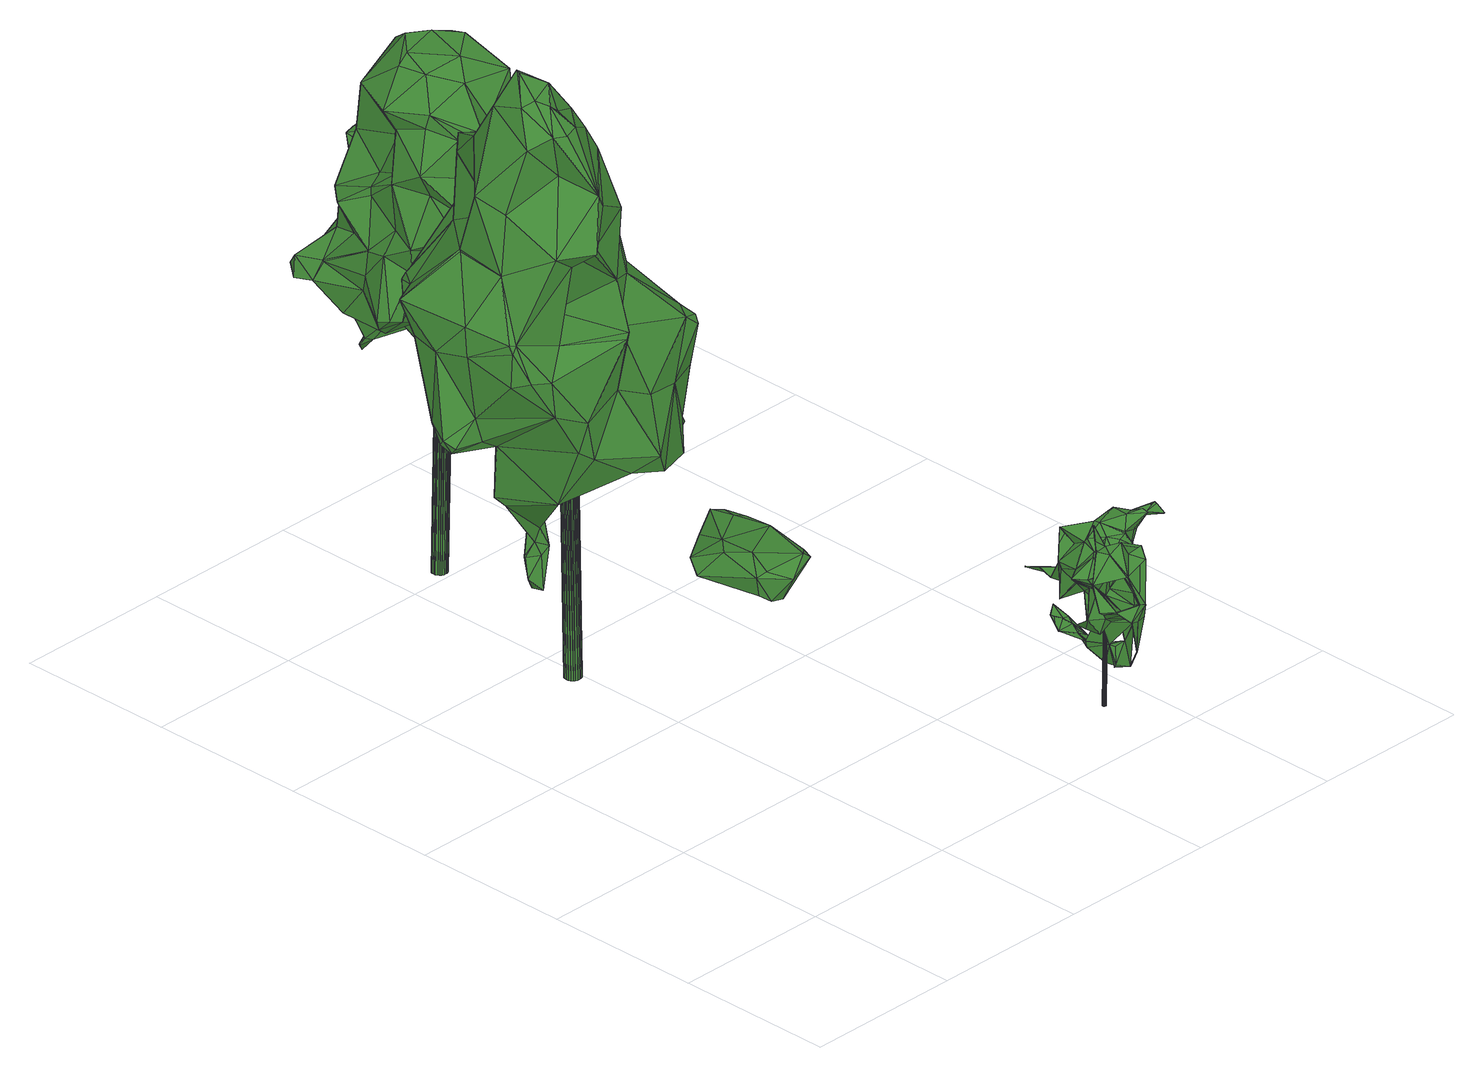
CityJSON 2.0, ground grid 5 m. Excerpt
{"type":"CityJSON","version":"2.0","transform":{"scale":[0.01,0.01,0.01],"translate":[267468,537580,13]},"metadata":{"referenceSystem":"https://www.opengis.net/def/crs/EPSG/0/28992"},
"CityObjects":{
"tree1":{"type":"SolitaryVegetationObject","attributes":{"gtid":120,"crown_width_m":8.53,"crown_median_z":22.7,"crown_r50_m":0.389,"crown_porosity":0.879,"trunk_H_m":9.59,"trunk_DBH_m":0.514,"trunk_radius_m":0.257,"trunk_base_height_m":13.11,"original_gtid":"128"},"geometry":[{"type":"Solid","lod":"3","boundaries":[[[[0,1,2]],[[3,0,4]],[[5,6,7]],[[8,9,10]],[[11,12,13]],[[14,15,16]],[[14,16,17]],[[18,19,20]],[[21,22,23]],[[24,25,26]],[[27,28,29]],[[0,2,4]],[[30,31,32]],[[33,34,35]],[[36,37,38]],[[39,38,37]],[[40,41,42]],[[38,39,35]],[[30,43,44]],[[45,46,47]],[[48,21,49]],[[50,51,52]],[[53,54,55]],[[56,55,7]],[[57,58,59]],[[60,42,41]],[[61,62,63]],[[39,33,35]],[[64,65,28]],[[23,49,21]],[[10,9,66]],[[67,57,68]],[[69,70,71]],[[72,73,74]],[[72,74,75]],[[32,76,77]],[[78,79,36]],[[80,81,34]],[[82,83,36]],[[36,83,37]],[[84,37,83]],[[38,85,36]],[[29,28,8]],[[86,87,88]],[[89,81,90]],[[82,2,83]],[[10,66,91]],[[10,91,76]],[[92,19,33]],[[20,19,92]],[[44,31,30]],[[2,79,4]],[[82,79,2]],[[36,79,82]],[[89,3,93]],[[2,1,83]],[[94,49,95]],[[76,32,31]],[[41,58,60]],[[96,97,98]],[[39,99,33]],[[22,33,99]],[[22,99,23]],[[37,99,39]],[[84,99,37]],[[100,97,101]],[[22,92,33]],[[102,103,75]],[[104,9,105]],[[34,81,89]],[[25,7,6]],[[54,106,107]],[[108,18,109]],[[108,109,110]],[[0,102,1]],[[4,79,3]],[[83,1,84]],[[84,1,102]],[[110,111,112]],[[35,34,89]],[[113,114,115]],[[113,63,114]],[[29,116,117]],[[118,5,55]],[[119,111,110]],[[120,121,122]],[[123,122,121]],[[89,93,35]],[[124,71,120]],[[40,125,41]],[[12,126,127]],[[101,97,128]],[[86,129,130]],[[86,131,129]],[[42,132,40]],[[125,40,132]],[[60,13,42]],[[133,18,134]],[[64,135,107]],[[118,135,64]],[[119,109,96]],[[52,136,137]],[[138,123,121]],[[14,139,119]],[[140,16,15]],[[54,118,55]],[[134,18,20]],[[115,61,63]],[[27,141,28]],[[142,13,143]],[[42,13,132]],[[106,54,53]],[[55,106,53]],[[144,137,136]],[[41,125,145]],[[31,146,76]],[[94,147,148]],[[21,134,92]],[[58,41,145]],[[56,64,107]],[[148,149,94]],[[127,150,143]],[[13,127,143]],[[143,150,151]],[[142,143,151]],[[115,63,113]],[[0,46,45]],[[142,152,13]],[[132,13,152]],[[140,96,98]],[[63,62,153]],[[154,63,153]],[[88,87,104]],[[144,155,156]],[[153,157,154]],[[137,144,156]],[[137,156,52]],[[50,52,156]],[[70,117,158]],[[150,159,151]],[[150,127,159]],[[96,109,160]],[[114,161,162]],[[163,153,164]],[[165,115,166]],[[118,6,5]],[[35,93,38]],[[78,36,85]],[[79,78,3]],[[93,3,78]],[[60,58,167]],[[13,167,11]],[[60,167,13]],[[78,85,93]],[[93,85,38]],[[12,127,13]],[[165,61,115]],[[110,109,119]],[[11,167,58]],[[28,65,8]],[[56,7,24]],[[106,56,107]],[[67,126,12]],[[67,12,11]],[[168,169,170]],[[74,154,147]],[[133,171,128]],[[168,172,169]],[[9,104,66]],[[149,148,172]],[[145,59,58]],[[168,170,100]],[[132,152,125]],[[121,120,170]],[[112,111,43]],[[173,174,136]],[[54,107,135]],[[126,175,127]],[[31,116,146]],[[63,73,114]],[[10,146,8]],[[55,56,106]],[[162,91,66]],[[5,7,55]],[[58,57,11]],[[176,177,77]],[[119,139,111]],[[130,178,86]],[[138,148,154]],[[31,179,116]],[[45,180,0]],[[181,68,152]],[[0,3,90]],[[182,136,52]],[[92,22,21]],[[28,141,25]],[[138,154,157]],[[109,18,133]],[[54,135,118]],[[76,91,77]],[[75,103,72]],[[183,8,65]],[[183,65,184]],[[27,29,117]],[[27,117,70]],[[16,158,117]],[[165,166,178]],[[87,178,166]],[[162,66,166]],[[7,25,24]],[[122,138,157]],[[43,111,44]],[[52,51,182]],[[0,180,102]],[[20,92,134]],[[101,171,134]],[[21,101,134]],[[88,131,86]],[[69,71,124]],[[77,91,176]],[[16,117,116]],[[74,73,154]],[[63,154,73]],[[130,182,51]],[[125,59,145]],[[125,152,59]],[[127,175,185]],[[136,182,131]],[[127,185,159]],[[108,80,18]],[[130,129,182]],[[114,73,161]],[[72,161,73]],[[72,176,161]],[[119,96,140]],[[119,140,14]],[[14,140,15]],[[162,161,91]],[[186,47,187]],[[76,146,10]],[[124,188,174]],[[189,174,188]],[[33,19,34]],[[27,70,69]],[[46,90,81]],[[133,134,171]],[[172,138,121]],[[16,179,17]],[[128,171,101]],[[11,57,67]],[[29,8,116]],[[43,190,112]],[[142,191,152]],[[181,152,191]],[[181,191,151]],[[151,191,142]],[[146,116,8]],[[160,192,96]],[[159,185,151]],[[101,21,100]],[[89,90,3]],[[177,190,32]],[[32,190,30]],[[43,30,190]],[[67,175,126]],[[32,77,177]],[[148,147,154]],[[70,158,140]],[[168,149,172]],[[48,149,168]],[[140,158,16]],[[139,17,179]],[[139,179,31]],[[193,188,122]],[[189,188,193]],[[123,138,122]],[[193,155,189]],[[87,86,178]],[[136,189,144]],[[174,189,136]],[[189,155,144]],[[153,163,157]],[[156,163,50]],[[193,163,155]],[[157,163,193]],[[182,129,131]],[[67,68,175]],[[168,100,21]],[[111,139,44]],[[120,122,188]],[[151,185,181]],[[109,192,160]],[[59,152,68]],[[133,192,109]],[[176,91,161]],[[162,166,114]],[[66,104,166]],[[87,166,104]],[[114,166,115]],[[71,70,98]],[[140,98,70]],[[120,188,124]],[[177,47,190]],[[104,105,88]],[[18,80,34]],[[102,194,84]],[[25,6,28]],[[34,19,18]],[[187,47,177]],[[173,131,88]],[[46,0,90]],[[59,68,57]],[[80,46,81]],[[187,72,186]],[[138,172,148]],[[64,28,6]],[[64,6,118]],[[46,190,47]],[[49,23,95]],[[110,80,108]],[[99,84,194]],[[74,194,75]],[[94,194,74]],[[102,75,194]],[[147,94,74]],[[194,95,99]],[[99,95,23]],[[80,110,112]],[[56,65,64]],[[190,46,80]],[[190,80,112]],[[183,184,8]],[[185,68,181]],[[175,68,185]],[[48,49,94]],[[48,168,21]],[[120,71,100]],[[120,100,170]],[[98,97,71]],[[122,157,193]],[[100,71,97]],[[155,163,156]],[[173,26,174]],[[141,26,25]],[[174,26,141]],[[51,195,130]],[[103,102,180]],[[65,24,184]],[[141,196,174]],[[124,174,196]],[[197,195,164]],[[24,26,184]],[[88,105,198]],[[184,198,105]],[[186,103,199]],[[186,199,47]],[[170,169,121]],[[172,121,169]],[[65,56,24]],[[187,177,200]],[[187,200,72]],[[176,72,200]],[[176,200,177]],[[14,17,139]],[[48,94,149]],[[69,124,196]],[[27,196,141]],[[27,69,196]],[[199,103,180]],[[199,180,45]],[[133,128,192]],[[165,197,61]],[[44,139,31]],[[97,96,192]],[[97,192,128]],[[116,179,16]],[[50,195,51]],[[178,197,165]],[[130,197,178]],[[47,199,45]],[[173,136,131]],[[173,88,26]],[[88,198,26]],[[184,26,198]],[[130,195,197]],[[8,184,105]],[[163,195,50]],[[62,164,153]],[[8,105,9]],[[61,197,164]],[[164,62,61]],[[164,195,163]],[[103,201,72]],[[186,201,103]],[[186,72,201]],[[194,94,95]],[[202,203,204]],[[202,204,205]],[[205,204,206]],[[205,206,207]],[[204,203,208]],[[204,208,206]],[[206,208,209]],[[206,209,207]],[[208,203,210]],[[208,210,209]],[[209,210,211]],[[209,211,207]],[[210,203,212]],[[210,212,211]],[[211,212,213]],[[211,213,207]],[[212,203,214]],[[212,214,213]],[[213,214,215]],[[213,215,207]],[[214,203,216]],[[214,216,215]],[[215,216,217]],[[215,217,207]],[[216,203,218]],[[216,218,217]],[[217,218,219]],[[217,219,207]],[[218,203,220]],[[218,220,219]],[[219,220,221]],[[219,221,207]],[[220,203,222]],[[220,222,221]],[[221,222,223]],[[221,223,207]],[[222,203,224]],[[222,224,223]],[[223,224,225]],[[223,225,207]],[[224,203,226]],[[224,226,225]],[[225,226,227]],[[225,227,207]],[[226,203,228]],[[226,228,227]],[[227,228,229]],[[227,229,207]],[[228,203,230]],[[228,230,229]],[[229,230,231]],[[229,231,207]],[[230,203,232]],[[230,232,231]],[[231,232,233]],[[231,233,207]],[[232,203,234]],[[232,234,233]],[[233,234,235]],[[233,235,207]],[[234,203,236]],[[234,236,235]],[[235,236,237]],[[235,237,207]],[[236,203,238]],[[236,238,237]],[[237,238,239]],[[237,239,207]],[[238,203,240]],[[238,240,239]],[[239,240,241]],[[239,241,207]],[[240,203,242]],[[240,242,241]],[[241,242,243]],[[241,243,207]],[[242,203,244]],[[242,244,243]],[[243,244,245]],[[243,245,207]],[[244,203,246]],[[244,246,245]],[[245,246,247]],[[245,247,207]],[[246,203,248]],[[246,248,247]],[[247,248,249]],[[247,249,207]],[[248,203,250]],[[248,250,249]],[[249,250,251]],[[249,251,207]],[[250,203,202]],[[250,202,251]],[[251,202,205]],[[251,205,207]]]]}]},
"tree2":{"type":"SolitaryVegetationObject","attributes":{"gtid":157,"crown_width_m":7.5,"crown_median_z":23.49,"crown_r50_m":0.371,"crown_porosity":0.894,"trunk_H_m":10.32,"trunk_DBH_m":0.47,"trunk_radius_m":0.235,"trunk_base_height_m":13.17,"original_gtid":"173"},"geometry":[{"type":"Solid","lod":"3","boundaries":[[[[252,253,254]],[[255,256,257]],[[258,259,260]],[[261,262,263]],[[264,265,266]],[[267,268,269]],[[270,271,272]],[[259,273,260]],[[274,275,276]],[[277,278,279]],[[277,279,280]],[[281,282,253]],[[283,284,285]],[[286,287,288]],[[289,290,291]],[[262,261,292]],[[257,293,255]],[[294,295,296]],[[297,298,299]],[[300,301,302]],[[293,303,304]],[[305,306,307]],[[308,309,263]],[[305,310,311]],[[291,312,313]],[[314,315,295]],[[316,317,318]],[[319,263,262]],[[320,321,322]],[[323,299,324]],[[257,256,296]],[[325,326,327]],[[328,282,329]],[[330,270,272]],[[331,270,332]],[[333,334,335]],[[296,256,294]],[[305,311,336]],[[337,285,284]],[[261,263,338]],[[324,299,298]],[[294,314,295]],[[329,282,281]],[[339,302,274]],[[307,306,340]],[[341,342,343]],[[302,301,289]],[[344,345,346]],[[347,256,255]],[[347,314,256]],[[314,294,256]],[[257,303,293]],[[273,348,346]],[[349,311,350]],[[269,351,337]],[[352,353,288]],[[292,261,354]],[[289,355,290]],[[257,296,295]],[[352,356,353]],[[270,304,357]],[[276,358,356]],[[338,354,261]],[[359,360,361]],[[252,301,300]],[[285,351,362]],[[281,253,300]],[[300,253,252]],[[264,266,363]],[[364,333,365]],[[320,322,366]],[[320,366,367]],[[300,339,281]],[[329,281,339]],[[351,285,337]],[[269,368,267]],[[285,368,269]],[[345,344,369]],[[276,356,274]],[[357,304,303]],[[342,370,371]],[[277,372,373]],[[278,277,373]],[[374,375,376]],[[337,376,375]],[[330,304,270]],[[293,304,330]],[[298,377,326]],[[377,298,297]],[[274,329,339]],[[300,302,339]],[[378,295,303]],[[379,380,381]],[[279,382,383]],[[279,383,280]],[[308,263,319]],[[262,292,384]],[[262,384,319]],[[257,378,303]],[[385,386,387]],[[355,289,301]],[[388,389,390]],[[388,390,391]],[[373,320,367]],[[347,392,393]],[[394,359,395]],[[283,396,284]],[[390,393,397]],[[291,379,398]],[[291,398,289]],[[394,254,360]],[[254,394,266]],[[397,399,390]],[[273,372,400]],[[400,372,277]],[[401,402,403]],[[386,317,316]],[[404,265,405]],[[401,346,345]],[[345,402,401]],[[406,388,407]],[[406,407,374]],[[366,408,367]],[[409,410,403]],[[254,355,252]],[[254,290,355]],[[411,412,413]],[[258,395,414]],[[355,301,252]],[[267,287,268]],[[286,268,287]],[[318,415,413]],[[347,416,392]],[[255,416,347]],[[374,407,417]],[[295,378,257]],[[340,418,419]],[[399,420,391]],[[399,391,390]],[[393,390,347]],[[377,421,422]],[[356,352,410]],[[288,410,352]],[[409,403,402]],[[419,423,424]],[[384,425,319]],[[426,313,404]],[[358,268,286]],[[381,380,426]],[[345,427,402]],[[405,423,428]],[[419,428,423]],[[429,430,431]],[[282,432,253]],[[417,375,374]],[[433,405,434]],[[333,335,365]],[[435,365,335]],[[324,436,323]],[[253,360,254]],[[336,437,305]],[[307,340,438]],[[334,333,439]],[[353,286,288]],[[278,373,367]],[[316,440,386]],[[417,287,267]],[[254,265,290]],[[288,403,410]],[[288,287,441]],[[422,442,443]],[[258,412,395]],[[431,430,444]],[[445,435,371]],[[323,446,447]],[[445,365,435]],[[448,403,288]],[[419,424,438]],[[439,449,425]],[[322,420,366]],[[369,427,345]],[[388,450,407]],[[391,450,388]],[[451,377,422]],[[367,408,279]],[[356,410,452]],[[423,405,264]],[[307,413,415]],[[426,380,313]],[[364,365,445]],[[453,335,334]],[[363,266,394]],[[322,391,420]],[[373,454,320]],[[455,456,457]],[[372,403,454]],[[372,454,373]],[[458,350,310]],[[413,424,411]],[[311,310,350]],[[260,318,258]],[[417,459,375]],[[315,314,389]],[[274,356,452]],[[353,356,358]],[[460,461,462]],[[457,460,462]],[[454,448,321]],[[386,458,317]],[[274,452,329]],[[328,329,452]],[[426,463,381]],[[464,280,440]],[[422,421,465]],[[404,444,430]],[[274,398,275]],[[441,287,417]],[[417,407,466]],[[280,464,467]],[[338,399,354]],[[397,393,354]],[[358,468,268]],[[397,354,399]],[[349,453,437]],[[349,385,453]],[[400,467,464]],[[464,440,316]],[[269,337,375]],[[469,463,470]],[[426,470,463]],[[409,402,427]],[[316,318,464]],[[344,432,369]],[[471,463,469]],[[469,472,471]],[[393,392,272]],[[330,392,293]],[[330,272,392]],[[431,444,433]],[[406,374,376]],[[376,396,406]],[[382,279,408]],[[358,286,353]],[[473,368,362]],[[409,427,474]],[[437,475,447]],[[269,375,459]],[[331,332,476]],[[466,407,450]],[[414,395,359]],[[343,383,382]],[[415,318,317]],[[451,326,377]],[[341,263,309]],[[341,382,263]],[[253,361,360]],[[318,412,258]],[[405,265,264]],[[280,467,400]],[[277,280,400]],[[328,410,474]],[[409,474,410]],[[386,342,387]],[[337,284,376]],[[387,342,371]],[[477,478,476]],[[479,478,477]],[[368,480,283]],[[422,480,368]],[[394,360,359]],[[481,462,334]],[[334,462,453]],[[267,368,459]],[[366,420,482]],[[336,311,349]],[[377,461,421]],[[377,297,461]],[[404,313,312]],[[357,483,396]],[[396,483,406]],[[315,406,483]],[[446,484,485]],[[357,303,483]],[[265,404,312]],[[325,298,326]],[[336,349,437]],[[461,486,462]],[[461,297,486]],[[403,372,401]],[[297,475,486]],[[430,470,426]],[[484,436,434]],[[448,454,403]],[[390,487,347]],[[264,363,423]],[[384,488,393]],[[489,271,331]],[[473,422,368]],[[473,362,472]],[[327,473,472]],[[364,449,333]],[[414,259,258]],[[346,401,372]],[[346,372,273]],[[385,349,350]],[[413,438,424]],[[307,438,413]],[[305,307,310]],[[338,482,399]],[[420,399,482]],[[476,332,396]],[[269,268,471]],[[430,429,470]],[[490,489,460]],[[334,272,271]],[[334,439,272]],[[271,490,334]],[[489,490,271]],[[439,425,393]],[[439,393,272]],[[386,440,342]],[[342,440,343]],[[445,491,364]],[[338,263,382]],[[452,410,328]],[[393,425,384]],[[492,308,491]],[[319,491,308]],[[346,348,344]],[[376,284,396]],[[328,432,282]],[[328,474,432]],[[322,321,466]],[[369,474,427]],[[259,348,273]],[[414,348,259]],[[395,411,394]],[[367,279,278]],[[437,306,305]],[[385,350,458]],[[317,458,415]],[[341,343,382]],[[379,275,398]],[[446,323,436]],[[270,331,271]],[[479,442,331]],[[493,479,331]],[[289,398,302]],[[437,485,306]],[[424,423,363]],[[424,363,394]],[[485,484,306]],[[418,306,484]],[[357,332,270]],[[394,411,424]],[[422,473,326]],[[451,422,326]],[[348,359,361]],[[414,359,348]],[[475,437,453]],[[479,396,443]],[[479,477,476]],[[479,476,396]],[[461,460,421]],[[419,438,340]],[[396,283,443]],[[357,396,332]],[[479,443,442]],[[348,361,344]],[[432,344,361]],[[432,361,253]],[[448,441,494]],[[448,494,466]],[[288,441,448]],[[494,441,466]],[[441,417,466]],[[369,432,474]],[[436,324,325]],[[436,325,433]],[[298,325,324]],[[327,433,325]],[[327,431,433]],[[443,283,480]],[[443,480,422]],[[413,412,318]],[[302,398,274]],[[371,335,453]],[[469,327,472]],[[366,482,408]],[[446,436,484]],[[435,335,371]],[[293,416,255]],[[392,416,293]],[[426,404,430]],[[405,433,444]],[[405,444,404]],[[473,327,326]],[[347,389,314]],[[340,306,418]],[[455,462,481]],[[371,492,445]],[[370,492,371]],[[315,389,406]],[[406,389,388]],[[295,315,483]],[[295,483,303]],[[454,321,320]],[[465,421,495]],[[442,489,331]],[[448,466,321]],[[299,447,297]],[[475,297,447]],[[476,493,331]],[[417,267,459]],[[476,478,493]],[[479,493,478]],[[391,496,450]],[[322,496,391]],[[471,268,468]],[[471,468,463]],[[275,379,381]],[[275,381,276]],[[379,291,380]],[[291,313,380]],[[389,347,487]],[[389,487,390]],[[341,370,342]],[[408,497,382]],[[482,497,408]],[[276,381,498]],[[283,285,459]],[[283,459,368]],[[269,459,285]],[[368,285,362]],[[269,362,351]],[[472,362,471]],[[269,471,362]],[[439,333,449]],[[421,460,495]],[[370,308,492]],[[387,453,385]],[[371,453,387]],[[385,458,386]],[[464,318,400]],[[260,400,318]],[[260,273,400]],[[440,280,343]],[[418,428,419]],[[450,496,466]],[[492,491,445]],[[481,334,457]],[[457,334,490]],[[307,415,310]],[[458,310,415]],[[484,434,418]],[[433,434,436]],[[405,428,434]],[[418,434,428]],[[395,412,411]],[[254,266,265]],[[354,393,488]],[[354,488,292]],[[384,292,488]],[[276,468,358]],[[276,498,468]],[[381,468,498]],[[463,468,381]],[[462,455,457]],[[442,495,489]],[[382,497,338]],[[482,338,497]],[[457,490,460]],[[489,495,460]],[[442,422,495]],[[465,495,422]],[[323,447,299]],[[485,447,446]],[[485,437,447]],[[280,383,343]],[[469,499,327]],[[327,499,431]],[[429,431,499]],[[469,470,499]],[[470,429,499]],[[265,312,290]],[[291,290,312]],[[486,475,453]],[[462,486,453]],[[319,425,491]],[[449,364,491]],[[449,491,425]],[[308,370,309]],[[309,370,341]],[[455,481,456]],[[481,457,456]],[[466,496,322]],[[500,501,502]],[[500,502,503]],[[503,502,504]],[[503,504,505]],[[502,501,506]],[[502,506,504]],[[504,506,507]],[[504,507,505]],[[506,501,508]],[[506,508,507]],[[507,508,509]],[[507,509,505]],[[508,501,510]],[[508,510,509]],[[509,510,511]],[[509,511,505]],[[510,501,512]],[[510,512,511]],[[511,512,513]],[[511,513,505]],[[512,501,514]],[[512,514,513]],[[513,514,515]],[[513,515,505]],[[514,501,516]],[[514,516,515]],[[515,516,517]],[[515,517,505]],[[516,501,518]],[[516,518,517]],[[517,518,519]],[[517,519,505]],[[518,501,520]],[[518,520,519]],[[519,520,521]],[[519,521,505]],[[520,501,522]],[[520,522,521]],[[521,522,523]],[[521,523,505]],[[522,501,524]],[[522,524,523]],[[523,524,525]],[[523,525,505]],[[524,501,526]],[[524,526,525]],[[525,526,527]],[[525,527,505]],[[526,501,528]],[[526,528,527]],[[527,528,529]],[[527,529,505]],[[528,501,530]],[[528,530,529]],[[529,530,531]],[[529,531,505]],[[530,501,532]],[[530,532,531]],[[531,532,533]],[[531,533,505]],[[532,501,534]],[[532,534,533]],[[533,534,535]],[[533,535,505]],[[534,501,536]],[[534,536,535]],[[535,536,537]],[[535,537,505]],[[536,501,538]],[[536,538,537]],[[537,538,539]],[[537,539,505]],[[538,501,540]],[[538,540,539]],[[539,540,541]],[[539,541,505]],[[540,501,542]],[[540,542,541]],[[541,542,543]],[[541,543,505]],[[542,501,544]],[[542,544,543]],[[543,544,545]],[[543,545,505]],[[544,501,546]],[[544,546,545]],[[545,546,547]],[[545,547,505]],[[546,501,548]],[[546,548,547]],[[547,548,549]],[[547,549,505]],[[548,501,500]],[[548,500,549]],[[549,500,503]],[[549,503,505]]]]}]},
"tree3":{"type":"SolitaryVegetationObject","attributes":{"gtid":526,"crown_width_m":3.61,"crown_median_z":16.93,"crown_r50_m":0.242,"crown_porosity":0.937,"trunk_H_m":3.87,"trunk_DBH_m":0.106,"trunk_radius_m":0.0529,"trunk_base_height_m":13.06,"original_gtid":"596"},"geometry":[{"type":"Solid","lod":"3","boundaries":[[[[550,551,552]],[[553,554,555]],[[556,557,558]],[[559,558,557]],[[560,561,562]],[[563,564,565]],[[566,564,563]],[[567,568,560]],[[555,569,570]],[[571,569,555]],[[572,559,573]],[[574,575,576]],[[574,576,577]],[[578,579,580]],[[581,582,565]],[[583,584,585]],[[586,587,588]],[[589,580,590]],[[566,578,564]],[[591,592,551]],[[593,576,575]],[[594,595,596]],[[597,598,599]],[[600,601,550]],[[577,562,602]],[[603,604,605]],[[603,605,606]],[[607,608,583]],[[609,610,611]],[[612,613,614]],[[615,614,616]],[[617,614,618]],[[619,620,621]],[[622,620,619]],[[623,620,556]],[[623,621,620]],[[624,625,626]],[[627,626,625]],[[628,629,630]],[[631,632,611]],[[591,613,633]],[[591,633,594]],[[634,635,636]],[[637,638,577]],[[600,639,640]],[[579,578,641]],[[600,640,575]],[[588,573,586]],[[642,643,644]],[[632,631,645]],[[612,633,613]],[[555,570,553]],[[560,562,577]],[[645,611,632]],[[561,560,568]],[[646,647,648]],[[588,587,649]],[[554,650,651]],[[652,630,653]],[[654,655,554]],[[554,655,656]],[[657,624,658]],[[659,660,661]],[[659,661,634]],[[662,663,603]],[[664,642,644]],[[664,644,634]],[[579,590,580]],[[640,665,575]],[[593,575,665]],[[652,653,552]],[[666,564,578]],[[576,667,577]],[[668,559,669]],[[670,671,672]],[[622,673,674]],[[608,675,676]],[[639,677,678]],[[679,680,681]],[[679,681,682]],[[603,663,633]],[[683,673,622]],[[619,683,622]],[[684,570,571]],[[685,686,687]],[[688,629,686]],[[689,690,588]],[[566,563,691]],[[606,628,692]],[[606,627,628]],[[693,694,568]],[[551,550,695]],[[606,605,696]],[[697,589,623]],[[698,593,665]],[[698,699,593]],[[667,700,701]],[[702,585,703]],[[704,691,705]],[[699,706,593]],[[593,706,576]],[[579,641,707]],[[705,691,616]],[[657,625,624]],[[708,608,676]],[[599,598,709]],[[609,655,654]],[[617,642,664]],[[614,710,612]],[[617,710,614]],[[554,711,650]],[[550,571,695]],[[712,668,713]],[[669,673,714]],[[654,553,715]],[[654,554,553]],[[653,677,639]],[[716,700,706]],[[708,679,658]],[[708,658,624]],[[571,570,569]],[[619,717,683]],[[718,668,719]],[[713,668,718]],[[671,675,608]],[[585,584,720]],[[708,721,689]],[[679,682,658]],[[722,639,678]],[[723,597,702]],[[550,601,571]],[[650,668,651]],[[707,641,578]],[[719,668,714]],[[668,669,714]],[[724,725,726]],[[609,645,631]],[[680,689,588]],[[698,722,678]],[[698,653,630]],[[553,727,715]],[[591,728,613]],[[551,728,591]],[[564,666,565]],[[595,663,662]],[[566,704,660]],[[726,725,640]],[[588,649,680]],[[691,704,566]],[[571,729,684]],[[610,631,611]],[[610,730,631]],[[627,731,629]],[[627,629,628]],[[587,554,656]],[[597,648,702]],[[589,590,732]],[[568,694,561]],[[733,734,601]],[[698,665,725]],[[725,665,640]],[[726,596,735]],[[698,677,736]],[[675,581,737]],[[676,737,738]],[[675,737,676]],[[739,709,598]],[[699,698,688]],[[635,615,740]],[[635,740,703]],[[708,583,608]],[[630,688,698]],[[630,629,688]],[[645,609,611]],[[741,650,742]],[[579,695,590]],[[581,675,671]],[[636,635,703]],[[555,743,571]],[[619,621,717]],[[699,736,574]],[[700,667,706]],[[674,673,669]],[[565,744,581]],[[727,681,730]],[[654,715,610]],[[609,654,610]],[[743,651,745]],[[554,651,743]],[[705,618,615]],[[615,618,614]],[[713,743,745]],[[701,700,716]],[[701,716,567]],[[568,716,746]],[[567,716,568]],[[747,672,740]],[[586,573,742]],[[633,663,594]],[[724,595,722]],[[662,591,594]],[[551,748,728]],[[596,662,594]],[[594,663,595]],[[702,703,723]],[[601,600,733]],[[725,724,722]],[[725,722,698]],[[666,744,565]],[[669,559,557]],[[669,557,674]],[[622,674,620]],[[681,680,649]],[[681,649,730]],[[695,571,743]],[[695,743,718]],[[718,743,713]],[[653,733,677]],[[749,704,705]],[[606,626,627]],[[696,626,606]],[[696,750,626]],[[626,750,584]],[[552,653,600]],[[639,600,653]],[[666,580,697]],[[589,697,580]],[[617,636,750]],[[617,750,696]],[[586,711,587]],[[554,587,711]],[[640,639,726]],[[596,726,639]],[[573,559,741]],[[708,624,583]],[[736,688,653]],[[653,698,736]],[[731,687,629]],[[592,603,692]],[[571,601,729]],[[575,574,600]],[[556,558,623]],[[589,732,623]],[[572,558,559]],[[659,643,748]],[[660,704,749]],[[653,688,733]],[[719,732,718]],[[751,657,682]],[[657,658,682]],[[728,643,616]],[[670,672,563]],[[697,623,558]],[[634,644,659]],[[643,659,644]],[[581,671,582]],[[670,582,671]],[[563,565,670]],[[582,670,565]],[[621,714,717]],[[696,605,710]],[[697,558,572]],[[697,572,666]],[[692,628,630]],[[702,648,585]],[[703,585,636]],[[720,636,585]],[[744,737,581]],[[556,620,557]],[[674,557,620]],[[676,721,708]],[[643,642,618]],[[707,695,579]],[[752,577,638]],[[751,753,657]],[[748,643,728]],[[656,655,649]],[[728,616,613]],[[705,615,635]],[[631,655,609]],[[608,607,646]],[[671,608,646]],[[583,624,626]],[[671,646,648]],[[739,597,754]],[[597,739,598]],[[739,648,599]],[[648,597,599]],[[678,755,698]],[[677,698,755]],[[677,755,678]],[[576,706,667]],[[650,711,742]],[[748,551,707]],[[695,707,551]],[[723,754,597]],[[566,707,578]],[[660,707,566]],[[748,707,659]],[[660,659,707]],[[621,732,714]],[[714,732,719]],[[613,616,614]],[[634,749,705]],[[679,689,680]],[[710,605,604]],[[573,741,742]],[[722,595,639]],[[705,635,634]],[[595,662,639]],[[662,596,639]],[[554,743,555]],[[738,572,573]],[[686,629,687]],[[676,738,721]],[[720,750,636]],[[657,753,625]],[[699,688,736]],[[730,610,715]],[[738,737,572]],[[685,753,686]],[[747,740,691]],[[685,627,756]],[[625,756,627]],[[753,685,756]],[[753,756,625]],[[693,568,746]],[[753,751,553]],[[752,638,637]],[[729,601,734]],[[617,618,642]],[[672,723,703]],[[578,580,666]],[[741,668,650]],[[617,696,710]],[[741,559,668]],[[551,592,652]],[[551,652,552]],[[652,592,692]],[[652,692,630]],[[599,709,739]],[[757,677,574]],[[600,574,677]],[[758,686,570]],[[753,570,686]],[[553,570,753]],[[583,626,584]],[[664,636,617]],[[729,734,684]],[[720,584,750]],[[618,705,616]],[[618,616,643]],[[730,655,631]],[[649,655,730]],[[751,682,681]],[[553,681,727]],[[751,681,553]],[[672,747,563]],[[691,563,747]],[[607,647,646]],[[684,734,758]],[[734,733,686]],[[733,688,686]],[[758,734,686]],[[684,758,570]],[[757,574,736]],[[715,727,730]],[[561,694,602]],[[602,694,693]],[[561,602,562]],[[606,692,603]],[[689,721,690]],[[662,603,591]],[[592,591,603]],[[607,585,647]],[[648,647,585]],[[733,600,677]],[[757,736,677]],[[577,667,560]],[[746,699,752]],[[552,759,550]],[[739,754,648]],[[671,648,754]],[[574,577,752]],[[574,752,699]],[[602,693,637]],[[703,740,672]],[[664,634,636]],[[691,740,616]],[[615,616,740]],[[560,701,567]],[[746,716,706]],[[602,637,577]],[[746,706,699]],[[746,637,693]],[[752,637,746]],[[550,759,600]],[[552,600,759]],[[587,656,649]],[[586,742,711]],[[679,708,689]],[[718,732,590]],[[718,590,695]],[[690,721,588]],[[723,672,754]],[[672,671,754]],[[573,588,721]],[[573,721,738]],[[583,585,607]],[[745,760,713]],[[712,713,760]],[[668,712,760]],[[745,651,760]],[[668,760,651]],[[710,604,612]],[[612,604,633]],[[627,761,731]],[[603,633,604]],[[595,724,735]],[[621,623,732]],[[726,735,724]],[[595,735,596]],[[714,673,717]],[[683,717,673]],[[731,761,687]],[[687,761,685]],[[685,761,627]],[[667,701,560]],[[634,661,749]],[[660,749,661]],[[666,737,744]],[[572,737,666]],[[762,763,764]],[[762,764,765]],[[765,764,766]],[[765,766,767]],[[764,763,768]],[[764,768,766]],[[766,768,769]],[[766,769,767]],[[768,763,770]],[[768,770,769]],[[769,770,771]],[[769,771,767]],[[770,763,772]],[[770,772,771]],[[771,772,773]],[[771,773,767]],[[772,763,774]],[[772,774,773]],[[773,774,775]],[[773,775,767]],[[774,763,776]],[[774,776,775]],[[775,776,777]],[[775,777,767]],[[776,763,778]],[[776,778,777]],[[777,778,779]],[[777,779,767]],[[778,763,780]],[[778,780,779]],[[779,780,781]],[[779,781,767]],[[780,763,782]],[[780,782,781]],[[781,782,783]],[[781,783,767]],[[782,763,784]],[[782,784,783]],[[783,784,785]],[[783,785,767]],[[784,763,786]],[[784,786,785]],[[785,786,787]],[[785,787,767]],[[786,763,788]],[[786,788,787]],[[787,788,789]],[[787,789,767]],[[788,763,790]],[[788,790,789]],[[789,790,791]],[[789,791,767]],[[790,763,792]],[[790,792,791]],[[791,792,793]],[[791,793,767]],[[792,763,794]],[[792,794,793]],[[793,794,795]],[[793,795,767]],[[794,763,796]],[[794,796,795]],[[795,796,797]],[[795,797,767]],[[796,763,798]],[[796,798,797]],[[797,798,799]],[[797,799,767]],[[798,763,800]],[[798,800,799]],[[799,800,801]],[[799,801,767]],[[800,763,802]],[[800,802,801]],[[801,802,803]],[[801,803,767]],[[802,763,804]],[[802,804,803]],[[803,804,805]],[[803,805,767]],[[804,763,806]],[[804,806,805]],[[805,806,807]],[[805,807,767]],[[806,763,808]],[[806,808,807]],[[807,808,809]],[[807,809,767]],[[808,763,810]],[[808,810,809]],[[809,810,811]],[[809,811,767]],[[810,763,762]],[[810,762,811]],[[811,762,765]],[[811,765,767]]]]}]}
},
"vertices":[
[406,1211,1628],[497,1349,1751],[416,1307,1802],[330,1311,1801],[370,1296,1797],[380,1458,427],[378,1453,516],[408,1457,440],[289,1252,681],[430,1111,779],[316,1140,858],[696,1116,341],[828,1202,307],[909,1079,271],[4,1414,937],[7,1428,920],[23,1400,895],[19,1381,918],[177,1518,1430],[239,1478,1577],[299,1465,1519],[383,1736,1403],[378,1716,1636],[525,1662,1577],[417,1431,527],[402,1471,562],[509,1405,677],[294,1464,765],[214,1379,658],[187,1397,690],[128,1200,1151],[200,1177,1025],[181,1173,1144],[301,1584,1711],[187,1470,1614],[308,1517,1830],[417,1411,1900],[459,1497,1839],[363,1481,1936],[434,1559,1836],[904,886,406],[815,864,381],[808,898,309],[94,1236,1246],[92,1240,1138],[339,1154,1493],[235,1208,1495],[302,1213,1445],[538,1607,1344],[531,1633,1542],[834,1538,707],[872,1366,684],[820,1553,684],[384,1442,302],[346,1421,354],[384,1446,305],[414,1407,438],[748,1065,413],[727,920,399],[789,997,424],[768,903,316],[821,1295,961],[816,1332,963],[801,1283,1090],[373,1421,460],[389,1418,500],[500,1065,823],[723,1169,366],[799,1121,411],[354,1444,897],[195,1462,936],[348,1579,1041],[565,1295,1263],[650,1340,1229],[672,1420,1413],[591,1312,1485],[281,1130,992],[413,1110,1212],[343,1390,1882],[367,1357,1868],[169,1352,1415],[213,1377,1580],[395,1355,1844],[483,1389,1802],[531,1424,1718],[362,1470,1933],[807,1309,646],[690,1161,714],[646,1176,687],[267,1349,1771],[363,1322,1664],[407,1139,1042],[342,1687,1601],[309,1411,1865],[609,1503,1443],[552,1602,1563],[54,1572,1190],[184,1592,1203],[170,1486,1062],[551,1552,1641],[343,1658,1223],[189,1738,1253],[542,1345,1669],[552,1266,1507],[534,1083,754],[429,1194,804],[380,1397,314],[386,1410,417],[177,1515,1426],[40,1614,1291],[59,1383,1288],[56,1372,1198],[91,1247,1270],[796,1220,1086],[754,1214,1096],[800,1212,1057],[159,1359,878],[159,1363,877],[351,1440,414],[43,1479,1178],[461,1638,1022],[587,1695,1110],[645,1655,1052],[627,1670,1087],[451,1595,921],[880,888,427],[838,1247,314],[889,1269,320],[168,1730,1254],[811,1321,639],[860,1321,677],[758,1325,668],[920,928,407],[135,1665,1279],[319,1679,1398],[352,1436,414],[768,1511,668],[797,1559,686],[650,1630,1113],[85,1370,993],[51,1502,944],[401,1478,666],[970,1164,373],[944,1205,341],[754,1649,745],[760,913,408],[278,1163,885],[660,1455,1395],[639,1542,1280],[557,1606,1326],[934,1244,342],[947,1253,390],[921,1055,431],[773,1442,975],[745,1432,1190],[778,1642,772],[792,1630,758],[755,1474,991],[137,1456,940],[930,1270,366],[65,1625,1253],[511,1232,1162],[552,1153,961],[784,1452,871],[802,1385,894],[788,1232,925],[683,1188,928],[741,924,336],[506,1691,1287],[518,1692,1228],[506,1698,1213],[179,1725,1273],[559,1614,1242],[611,1373,741],[561,1493,747],[831,1238,366],[437,1125,1217],[255,1215,1215],[761,1236,770],[104,1362,914],[422,1210,1591],[913,1187,414],[833,1357,629],[416,1425,588],[478,1394,661],[902,1265,405],[385,1241,1469],[356,1296,1440],[485,1608,934],[685,1633,792],[107,1236,1269],[954,1178,397],[89,1647,1260],[660,1575,952],[585,1512,1543],[866,1363,704],[369,1491,788],[826,1324,748],[542,1287,806],[356,1190,1474],[372,1355,1219],[548,1389,1366],[501,1375,11],[475,1375,11],[500,1382,11],[485,1379,970],[484,1386,970],[459,1379,970],[497,1388,11],[482,1392,970],[493,1393,11],[478,1397,970],[488,1397,11],[472,1401,970],[482,1400,11],[466,1404,970],[475,1401,11],[459,1405,969],[468,1400,11],[453,1404,969],[462,1397,11],[447,1402,969],[457,1393,11],[441,1397,969],[453,1388,11],[437,1392,969],[450,1382,11],[435,1386,969],[449,1375,11],[434,1379,969],[450,1369,11],[434,1373,969],[453,1362,11],[437,1366,969],[457,1357,11],[441,1361,969],[462,1353,11],[447,1357,969],[468,1350,11],[453,1354,970],[475,1349,11],[459,1353,970],[482,1350,11],[466,1354,970],[488,1353,11],[472,1357,970],[493,1357,11],[478,1361,970],[497,1362,11],[482,1366,970],[500,1368,11],[484,1372,970],
[569,2102,1714],[626,2192,1641],[452,2158,1584],[857,1695,635],[859,1694,637],[810,1616,732],[575,2331,1304],[613,2341,1304],[653,2316,1224],[845,2211,705],[807,2229,705],[790,2252,760],[411,1980,1385],[438,2011,1500],[459,2022,1471],[747,1782,1187],[740,1777,1202],[655,1677,1117],[641,1816,730],[567,1964,710],[569,1965,708],[724,2311,1249],[747,1877,1618],[608,1822,1540],[728,1848,1488],[821,2261,1093],[929,2227,1052],[856,2253,1027],[765,2331,1027],[710,2059,1680],[764,2083,1606],[732,1829,981],[760,1763,983],[637,1686,1074],[792,1871,1296],[791,1871,1225],[885,1963,1261],[501,1958,1670],[400,2022,1570],[466,1910,1574],[844,2209,702],[768,1705,684],[871,1696,688],[844,1636,773],[845,1641,726],[316,1933,937],[307,1860,1006],[282,1925,966],[633,2063,1713],[518,2045,1697],[609,1932,1693],[729,1672,757],[691,1746,730],[311,2273,1051],[334,2188,1059],[434,2231,1105],[642,2269,749],[674,2246,785],[379,2264,1049],[333,2311,1004],[460,1920,1530],[490,1823,1519],[880,1734,689],[826,1745,730],[606,2368,992],[502,2323,988],[556,2274,1116],[726,2231,663],[895,2151,1066],[816,2024,1089],[895,2060,1006],[260,1910,1007],[270,1872,1016],[353,1868,1136],[407,1872,1127],[449,1818,1186],[815,2030,1573],[729,2029,1669],[692,1821,689],[608,1966,809],[644,1818,733],[486,2144,761],[529,2100,835],[460,2149,773],[294,2260,992],[650,1662,1075],[877,2156,781],[678,1980,1719],[428,2159,1117],[685,2192,843],[570,2274,971],[647,2284,976],[754,2241,1446],[835,2211,1412],[758,2250,1423],[878,1735,687],[703,2232,1414],[334,2290,996],[345,2306,1000],[633,1683,1081],[823,1923,1374],[812,1880,1365],[876,2155,777],[481,2041,1672],[731,1849,1488],[674,1757,753],[783,1843,1360],[598,2158,1455],[546,2165,1539],[634,2161,1474],[622,1829,1176],[442,2074,1338],[505,2203,698],[451,2161,750],[904,2100,997],[935,2212,1049],[685,1867,1148],[766,2215,1436],[589,2199,797],[514,2169,802],[783,2264,1243],[849,2230,1120],[885,1790,982],[760,1763,986],[777,1764,970],[409,1896,951],[814,1629,757],[524,1764,1551],[509,1778,1536],[579,1788,1455],[801,2194,892],[761,2274,1012],[739,2182,656],[407,2282,999],[502,2321,985],[454,2162,1032],[909,1877,872],[905,1882,793],[928,1939,787],[1006,2015,878],[697,1823,690],[758,2010,725],[465,2188,1420],[565,2231,1298],[736,1808,934],[908,2018,796],[583,1889,1635],[925,2039,801],[726,2354,1084],[831,2222,1386],[840,2187,1395],[861,2105,1286],[379,1862,1436],[376,1968,1370],[874,1885,877],[897,1802,975],[882,2147,989],[830,2144,1389],[822,1986,1408],[474,2214,1263],[506,2236,1248],[466,2244,1230],[672,2205,1336],[488,2262,1115],[820,1724,685],[844,1851,1081],[347,2028,1148],[341,2140,1260],[1017,2033,881],[428,1904,942],[548,1917,1037],[391,2061,1318],[394,2200,1265],[691,2168,698],[494,1807,1405],[824,2171,1407],[391,2060,1292],[455,1664,1238],[414,1735,1348],[384,1727,1292],[671,2114,1520],[335,1856,1224],[372,1948,1234],[453,2164,752],[328,1951,1169],[306,2200,1001],[398,2186,1245],[639,2065,787],[621,2350,962],[789,1874,1224],[607,1965,859],[697,1940,922],[409,1852,1367],[504,2205,701],[337,2030,1072],[350,2051,1012],[891,1993,1228],[587,2208,739],[916,1887,942],[395,1923,1101],[762,1933,1584],[371,2129,926],[813,2121,1148],[429,2059,1017],[524,2026,1006],[489,1949,919],[407,2285,1002],[762,1823,1015],[488,1947,916],[366,1930,940],[383,2106,947],[587,1756,1334],[702,2398,1062],[466,1928,938],[865,1885,1069],[728,2371,1066],[692,1835,1314],[481,1723,1281],[479,1720,1283],[613,1796,1252],[571,1829,1225],[526,1872,1121],[777,2035,1408],[348,2124,911],[737,1818,738],[860,1955,811],[754,2003,854],[707,1939,915],[710,1921,1047],[564,2110,889],[955,2057,877],[756,1731,754],[344,2027,1147],[334,2185,1056],[351,2123,911],[887,1935,794],[728,2127,771],[535,1967,847],[528,1973,852],[587,2211,737],[586,2212,740],[644,1990,796],[814,1892,1081],[490,1945,917],[904,1992,927],[834,2053,876],[638,1883,1423],[458,1666,1237],[648,2025,17],[625,2025,17],[648,2031,17],[661,2015,1049],[660,2021,1049],[637,2015,1049],[646,2037,17],[658,2027,1049],[642,2042,17],[654,2031,1049],[637,2045,17],[649,2035,1049],[631,2048,17],[644,2038,1049],[625,2048,17],[638,2039,1049],[619,2048,17],[631,2038,1049],[614,2045,17],[626,2035,1049],[609,2042,17],[621,2032,1049],[605,2037,17],[617,2027,1049],[602,2031,17],[615,2021,1049],[602,2025,17],[614,2015,1049],[602,2019,17],[615,2009,1049],[605,2014,17],[617,2004,1049],[608,2009,17],[621,1999,1049],[613,2005,17],[625,1995,1049],[619,2002,17],[631,1992,1049],[625,2002,17],[637,1992,1049],[631,2002,17],[643,1992,1049],[637,2005,17],[649,1995,1049],[641,2008,17],[654,1998,1048],[645,2013,17],[658,2003,1048],[648,2019,17],[660,2009,1049],
[1462,203,298],[1452,174,339],[1440,172,264],[1393,335,334],[1459,372,392],[1456,321,398],[1559,256,540],[1553,293,522],[1521,280,529],[1519,330,531],[1414,420,182],[1397,440,230],[1415,420,183],[1440,148,517],[1456,189,491],[1455,189,492],[1446,170,470],[1385,392,209],[1366,421,216],[1414,281,395],[1385,293,354],[1482,280,336],[1438,302,527],[1442,328,520],[1404,298,158],[1390,234,132],[1403,299,157],[1420,330,167],[1459,204,468],[1481,289,454],[1487,253,496],[1408,218,469],[1399,164,488],[1275,252,438],[1260,158,461],[1261,159,462],[1438,394,476],[1408,372,446],[1385,404,495],[1530,263,482],[1519,267,417],[1377,76,347],[1384,114,333],[1375,289,163],[1334,60,259],[1359,111,182],[1360,110,182],[1305,191,568],[1361,253,571],[1360,253,569],[1433,202,196],[1466,256,291],[1405,388,209],[1343,92,349],[1308,61,363],[1312,89,374],[1299,147,343],[1309,224,432],[1360,253,469],[1400,453,343],[1390,443,329],[1360,509,336],[1306,54,364],[1371,64,393],[1349,63,400],[1338,99,477],[1371,66,394],[1277,85,398],[1349,65,400],[1638,248,496],[1586,266,514],[1586,265,512],[1630,271,519],[1563,241,532],[1274,252,437],[1315,224,403],[1302,177,422],[1273,190,332],[1295,163,289],[1312,235,270],[1350,210,287],[1369,464,349],[1358,509,337],[1335,58,356],[1334,170,459],[1337,101,477],[1261,157,462],[1395,363,201],[1396,341,187],[1360,112,182],[1396,182,146],[1420,236,465],[1313,90,375],[1374,110,370],[1335,180,389],[1359,510,338],[1343,185,456],[1332,172,459],[1305,188,537],[1357,380,407],[1489,359,426],[1489,358,424],[1392,195,315],[1438,173,264],[1414,414,350],[1412,414,350],[1376,348,393],[1329,286,388],[1328,288,389],[1360,190,397],[1406,191,454],[1344,184,455],[1334,62,259],[1333,61,259],[1302,175,423],[1389,234,133],[1476,241,502],[1418,330,166],[1540,349,459],[1578,296,494],[1392,153,509],[1346,178,507],[1365,150,556],[1632,281,520],[1631,280,521],[1381,237,472],[1393,281,462],[1432,202,197],[1365,171,160],[1351,365,393],[1355,381,407],[1354,373,350],[1316,337,323],[1639,249,494],[1440,248,347],[1317,233,286],[1379,255,271],[1301,256,281],[1379,253,270],[1356,379,408],[1407,370,446],[1421,112,495],[1336,161,314],[1385,392,211],[1396,438,231],[1503,249,393],[1254,111,389],[1487,253,498],[1391,222,193],[1370,290,185],[1395,341,185],[1394,363,199],[1304,186,537],[1329,159,529],[1410,151,492],[1339,101,476],[1382,331,187],[1445,227,395],[1333,293,427],[1361,254,570],[1279,85,395],[1448,385,472],[1559,376,394],[1552,351,400],[1578,295,493],[1403,397,318],[1343,366,197],[1637,249,494],[1521,267,417],[1546,269,477],[1259,158,462],[1402,327,471],[1348,160,166],[1321,169,554],[1347,160,165],[1363,172,159],[1364,170,158],[1402,397,317],[1385,106,371],[1464,257,292],[1377,430,327],[1299,255,281],[1546,267,478],[1450,249,281],[1449,250,282],[1348,159,164],[1393,223,193],[1432,273,496],[1400,311,489],[1362,253,570],[1339,100,478],[1488,314,497],[1449,385,473],[1489,315,392],[1452,239,494],[1550,352,400],[1342,366,198],[1392,151,509],[1438,176,356],[1400,162,487],[1235,108,404],[1318,336,323],[1382,331,189],[1360,287,350],[1322,171,554],[1407,214,183],[1361,201,327],[1408,216,183],[1384,250,350],[1440,174,264],[1557,375,394],[1300,255,282],[1380,225,6],[1375,225,6],[1380,227,6],[1400,238,393],[1400,239,393],[1395,238,393],[1379,228,6],[1399,241,393],[1379,229,6],[1398,242,393],[1378,230,6],[1397,243,393],[1376,230,6],[1396,243,393],[1375,230,6],[1395,243,393],[1373,230,6],[1393,243,393],[1372,230,6],[1392,242,393],[1371,229,6],[1391,241,393],[1370,228,6],[1390,240,393],[1370,226,6],[1390,239,393],[1370,225,6],[1390,238,393],[1370,223,6],[1390,236,393],[1371,222,6],[1390,235,394],[1371,221,6],[1391,234,393],[1372,220,6],[1392,233,393],[1374,220,6],[1394,233,393],[1375,220,6],[1395,232,393],[1377,220,6],[1396,233,393],[1378,220,6],[1398,233,393],[1379,221,6],[1399,234,393],[1380,222,6],[1399,235,393],[1380,224,6],[1400,237,393]
]}
